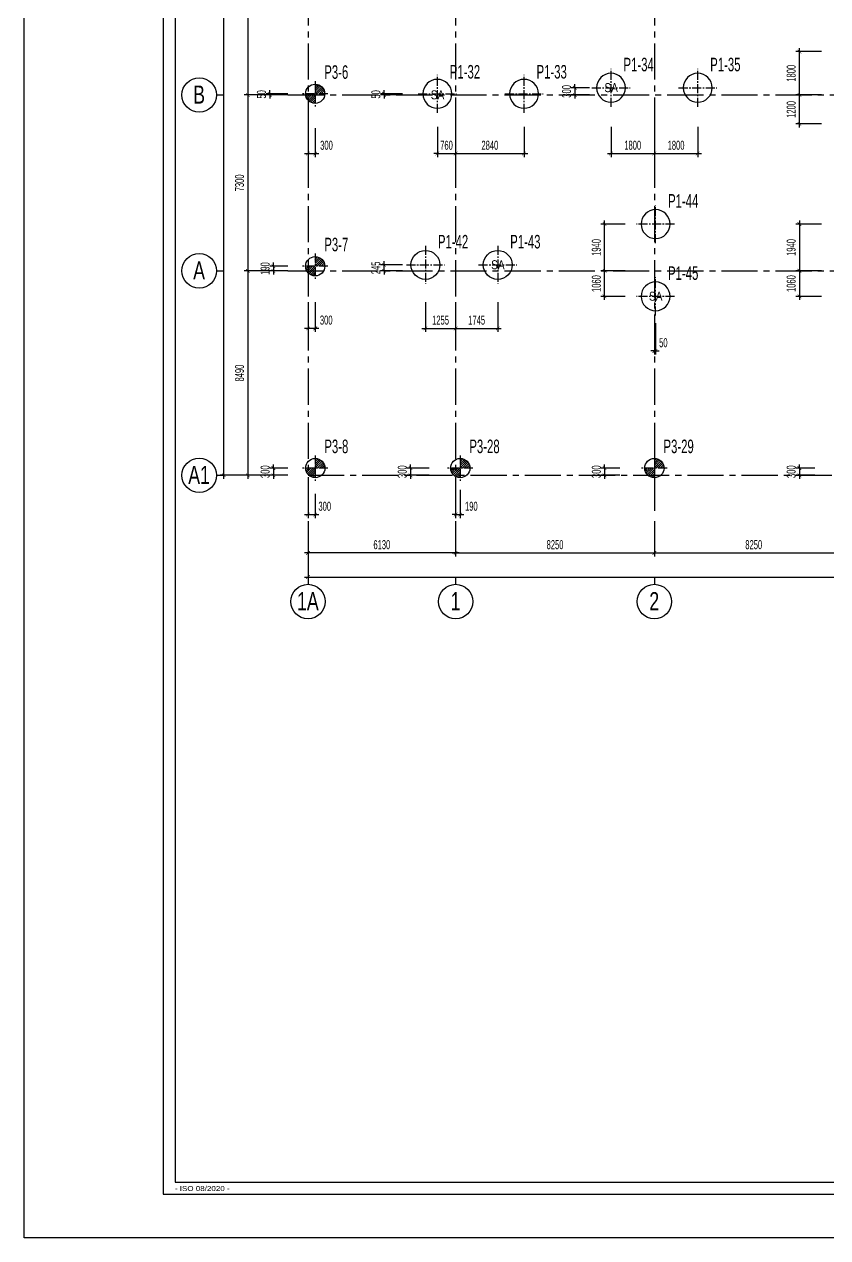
# Model space of a CAD drawing. Extents: x 1722770 to 1861370, y -244656 to -146763.
# Drawn here: x 1722770 to 1756127, y -244656 to -194277 of the extents above; entities that cross this region are included whole.
import ezdxf

# ---------------------------------------------------------------- set-up
doc = ezdxf.new("R2010")
doc.units = 0
doc.header["$LTSCALE"] = 1000
doc.header["$MEASUREMENT"] = 0
doc.header["$PDMODE"] = 3
doc.linetypes.add('CENTER2', pattern=[1.125, 0.75, -0.125, 0.125, -0.125])
doc.linetypes.add('HIDDEN', pattern=[0.375, 0.25, -0.125])
doc.layers.get('0').update_dxf_attribs({"linetype": 'CONTINUOUS'})
doc.layers.get('Defpoints').update_dxf_attribs({"linetype": 'CONTINUOUS'})
for name, color, linetype in [('CDC -TEXT KHUNG', 7, 'CONTINUOUS'), ('CDC-KHUNGTEN', 7, 'CONTINUOUS'), ('CDC.01.AXIS', 160, 'CENTER2'), ('CDC.02.DIM', 1, 'CONTINUOUS'), ('CDC.03.BORDER', 3, 'CONTINUOUS'), ('CDC.04.HIDDEN', 8, 'HIDDEN'), ('CDC.06.TEXT', 2, 'CONTINUOUS'), ('CDC.10.HATCH', 9, 'CONTINUOUS'), ('KCS_CHI', 1, 'CONTINUOUS')]:
    doc.layers.add(name, color=color, linetype=linetype)
doc.styles.add('ARIAL', font='arial.ttf', dxfattribs={"width": 0.6})
doc.styles.add('KT CDC', font='arial.ttf', dxfattribs={"width": 0.85, "height": 200})
doc.dimstyles.new('D150', dxfattribs={"dimscale": 150, "dimtxt": 2.5, "dimasz": 1, "dimexe": 1, "dimexo": 0, "dimgap": 1, "dimtad": 1, "dimdec": 0, "dimdsep": 46, "dimtxsty": 'ARIAL', "dimblk": 'ARCHTICK', "dimcen": 1, "dimdle": 1, "dimclrd": 1, "dimclre": 1, "dimclrt": 2, "dimadec": 0, "dimazin": 0, "dimtfac": 0.00072, "dimtdec": 0, "dimtix": 1, "dimtmove": 2, "dimatfit": 3, "dimldrblk": 'ARCHTICK', "dimfxl": 1, "dimtolj": 1, "dimlwd": -1, "dimlwe": -1, "dimarcsym": 0})

# ---------------------------------------------------------------- blocks, each defined once
blk = doc.blocks.new('_ARCHTICK')
at = {"color": 0, "linetype": 'ByBlock', "const_width": 0.15}
blk.add_lwpolyline([(-0.5, -0.5), (0.5, 0.5)], dxfattribs=at)
blk = doc.blocks.new('*D3')
at = {"layer": 'CDC.02.DIM', "color": 1, "transparency": 16777216}
for p, q in [((1740680, -214902), (1740680, -216376)), ((1748930, -214902), (1748930, -216376)), ((1740530, -216226), (1749080, -216226))]:
    blk.add_line(p, q, dxfattribs=at)
at = {"layer": 'Defpoints', "color": 0, "transparency": 16777216}
for p in [(1740680, -214902), (1748930, -214902), (1748930, -216226)]:
    blk.add_point(p, dxfattribs=at)
at = {"layer": 'CDC.02.DIM', "color": 1, "transparency": 16777216, "xscale": 150, "yscale": 150, "zscale": 150, "rotation": 180}
blk.add_blockref('_ARCHTICK', (1740680, -216226), dxfattribs=at)
at = {"layer": 'CDC.02.DIM', "color": 1, "transparency": 16777216, "xscale": 150, "yscale": 150, "zscale": 150}
blk.add_blockref('_ARCHTICK', (1748930, -216226), dxfattribs=at)
at = {"layer": 'CDC.02.DIM', "color": 2, "transparency": 16777216, "insert": (1744805, -215885), "char_height": 375, "attachment_point": 5, "style": 'ARIAL'}
blk.add_mtext('\\A1;8250', dxfattribs=at)
blk = doc.blocks.new('*D4')
at = {"layer": 'CDC.02.DIM', "color": 1, "transparency": 16777216}
for p, q in [((1748930, -214902), (1748930, -216376)), ((1757180, -214902), (1757180, -216376)), ((1748780, -216226), (1757330, -216226))]:
    blk.add_line(p, q, dxfattribs=at)
at = {"layer": 'Defpoints', "color": 0, "transparency": 16777216}
for p in [(1748930, -214902), (1757180, -214902), (1757180, -216226)]:
    blk.add_point(p, dxfattribs=at)
at = {"layer": 'CDC.02.DIM', "color": 1, "transparency": 16777216, "xscale": 150, "yscale": 150, "zscale": 150, "rotation": 180}
blk.add_blockref('_ARCHTICK', (1748930, -216226), dxfattribs=at)
at = {"layer": 'CDC.02.DIM', "color": 1, "transparency": 16777216, "xscale": 150, "yscale": 150, "zscale": 150}
blk.add_blockref('_ARCHTICK', (1757180, -216226), dxfattribs=at)
at = {"layer": 'CDC.02.DIM', "color": 2, "transparency": 16777216, "insert": (1753055, -215885), "char_height": 375, "attachment_point": 5, "style": 'ARIAL'}
blk.add_mtext('\\A1;8250', dxfattribs=at)
blk = doc.blocks.new('*D10')
at = {"layer": 'CDC.02.DIM', "color": 1, "transparency": 16777216}
for p, q in [((1733471, -189913), (1731900, -189913)), ((1732050, -189763), (1732050, -197363)), ((1733471, -197213), (1731900, -197213))]:
    blk.add_line(p, q, dxfattribs=at)
at = {"layer": 'Defpoints', "color": 0, "transparency": 16777216}
for p in [(1733471, -189913), (1732050, -197213), (1733471, -197213)]:
    blk.add_point(p, dxfattribs=at)
at = {"layer": 'CDC.02.DIM', "color": 1, "transparency": 16777216, "xscale": 150, "yscale": 150, "zscale": 150}
for p, rotation in [((1732050, -189913), 90), ((1732050, -197213), 270)]:
    blk.add_blockref('_ARCHTICK', p, dxfattribs=dict(at, rotation=rotation))
at = {"layer": 'CDC.02.DIM', "color": 2, "transparency": 16777216, "insert": (1731708, -193563), "char_height": 375, "attachment_point": 5, "rotation": 90, "style": 'ARIAL'}
blk.add_mtext('\\A1;7300', dxfattribs=at)
blk = doc.blocks.new('*D11')
at = {"layer": 'CDC.02.DIM', "color": 1, "transparency": 16777216}
for p, q in [((1733471, -197213), (1731900, -197213)), ((1732050, -197063), (1732050, -204663)), ((1733471, -204513), (1731900, -204513))]:
    blk.add_line(p, q, dxfattribs=at)
at = {"layer": 'Defpoints', "color": 0, "transparency": 16777216}
for p in [(1733471, -197213), (1732050, -204513), (1733471, -204513)]:
    blk.add_point(p, dxfattribs=at)
at = {"layer": 'CDC.02.DIM', "color": 1, "transparency": 16777216, "xscale": 150, "yscale": 150, "zscale": 150}
for p, rotation in [((1732050, -197213), 90), ((1732050, -204513), 270)]:
    blk.add_blockref('_ARCHTICK', p, dxfattribs=dict(at, rotation=rotation))
at = {"layer": 'CDC.02.DIM', "color": 2, "transparency": 16777216, "insert": (1731708, -200863), "char_height": 375, "attachment_point": 5, "rotation": 90, "style": 'ARIAL'}
blk.add_mtext('\\A1;7300', dxfattribs=at)
blk = doc.blocks.new('*D12')
at = {"layer": 'CDC.02.DIM', "color": 1, "transparency": 16777216}
for p, q in [((1731050, -213153), (1731050, -157563)), ((1733471, -157713), (1730900, -157713)), ((1733471, -213003), (1730900, -213003))]:
    blk.add_line(p, q, dxfattribs=at)
at = {"layer": 'Defpoints', "color": 0, "transparency": 16777216}
for p in [(1731050, -157713), (1733471, -157713), (1733471, -213003)]:
    blk.add_point(p, dxfattribs=at)
at = {"layer": 'CDC.02.DIM', "color": 1, "transparency": 16777216, "xscale": 150, "yscale": 150, "zscale": 150}
for p, rotation in [((1731050, -157713), 90), ((1731050, -213003), 270)]:
    blk.add_blockref('_ARCHTICK', p, dxfattribs=dict(at, rotation=rotation))
at = {"layer": 'CDC.02.DIM', "color": 2, "transparency": 16777216, "insert": (1730709, -185358), "char_height": 375, "attachment_point": 5, "rotation": 90, "style": 'ARIAL'}
blk.add_mtext('\\A1;55290', dxfattribs=at)
blk = doc.blocks.new('*D20')
at = {"layer": 'CDC.02.DIM', "color": 1, "transparency": 16777216}
for p, q in [((1734550, -214902), (1734550, -217376)), ((1838480, -214902), (1838480, -217376)), ((1734400, -217226), (1838630, -217226))]:
    blk.add_line(p, q, dxfattribs=at)
at = {"layer": 'Defpoints', "color": 0, "transparency": 16777216}
for p in [(1734550, -214902), (1838480, -214902), (1838480, -217226)]:
    blk.add_point(p, dxfattribs=at)
at = {"layer": 'CDC.02.DIM', "color": 1, "transparency": 16777216, "xscale": 150, "yscale": 150, "zscale": 150, "rotation": 180}
blk.add_blockref('_ARCHTICK', (1734550, -217226), dxfattribs=at)
at = {"layer": 'CDC.02.DIM', "color": 1, "transparency": 16777216, "xscale": 150, "yscale": 150, "zscale": 150}
blk.add_blockref('_ARCHTICK', (1838480, -217226), dxfattribs=at)
at = {"layer": 'CDC.02.DIM', "color": 2, "transparency": 16777216, "insert": (1786515, -216885), "char_height": 375, "attachment_point": 5, "style": 'ARIAL'}
blk.add_mtext('\\A1;103930', dxfattribs=at)
blk = doc.blocks.new('*D39')
at = {"layer": 'CDC.02.DIM', "color": 1, "transparency": 16777216}
for p, q in [((1734550, -214902), (1734550, -216376)), ((1740680, -214902), (1740680, -216376)), ((1740830, -216226), (1734400, -216226))]:
    blk.add_line(p, q, dxfattribs=at)
at = {"layer": 'Defpoints', "color": 0, "transparency": 16777216}
for p in [(1734550, -214902), (1740680, -214902), (1734550, -216226)]:
    blk.add_point(p, dxfattribs=at)
at = {"layer": 'CDC.02.DIM', "color": 1, "transparency": 16777216, "xscale": 150, "yscale": 150, "zscale": 150, "rotation": 180}
blk.add_blockref('_ARCHTICK', (1734550, -216226), dxfattribs=at)
at = {"layer": 'CDC.02.DIM', "color": 1, "transparency": 16777216, "xscale": 150, "yscale": 150, "zscale": 150}
blk.add_blockref('_ARCHTICK', (1740680, -216226), dxfattribs=at)
at = {"layer": 'CDC.02.DIM', "color": 2, "transparency": 16777216, "insert": (1737615, -215885), "char_height": 375, "attachment_point": 5, "style": 'ARIAL'}
blk.add_mtext('\\A1;6130', dxfattribs=at)
blk = doc.blocks.new('*D42')
at = {"layer": 'CDC.02.DIM', "color": 1, "transparency": 16777216}
for p, q in [((1733471, -204513), (1731900, -204513)), ((1732050, -204363), (1732050, -213153)), ((1733471, -213003), (1731900, -213003))]:
    blk.add_line(p, q, dxfattribs=at)
at = {"layer": 'Defpoints', "color": 0, "transparency": 16777216}
for p in [(1733471, -204513), (1732050, -213003), (1733471, -213003)]:
    blk.add_point(p, dxfattribs=at)
at = {"layer": 'CDC.02.DIM', "color": 1, "transparency": 16777216, "xscale": 150, "yscale": 150, "zscale": 150}
for p, rotation in [((1732050, -204513), 90), ((1732050, -213003), 270)]:
    blk.add_blockref('_ARCHTICK', p, dxfattribs=dict(at, rotation=rotation))
at = {"layer": 'CDC.02.DIM', "color": 2, "transparency": 16777216, "insert": (1731708, -208758), "char_height": 375, "attachment_point": 5, "rotation": 90, "style": 'ARIAL'}
blk.add_mtext('\\A1;8490', dxfattribs=at)
blk = doc.blocks.new('d800')
at = {"layer": 'CDC.10.HATCH'}
h = blk.add_hatch(dxfattribs=at)
h.set_pattern_fill('ANSI31', color=256, scale=500, style=0)
h.paths.add_polyline_path([(1776664, -80984), (1776664, -81384), (1777064, -81384, 0.414214)])
h.paths.add_polyline_path([(1776664, -81384), (1776264, -81384, 0.414214), (1776664, -81784)])
at = {"layer": 'CDC.01.AXIS', "ltscale": 0.5}
for p, q in [((1776664, -80856), (1776664, -81912)), ((1777192, -81384), (1776136, -81384))]:
    blk.add_line(p, q, dxfattribs=at)
at = {"layer": 'CDC.03.BORDER'}
blk.add_circle((1776664, -81384), 400, dxfattribs=at)
blk = doc.blocks.new('*D47')
at = {"layer": 'CDC.02.DIM', "color": 1, "transparency": 16777216}
for p, q in [((1734550, -213777), (1734550, -214782)), ((1734850, -213777), (1734850, -214782)), ((1734400, -214632), (1735000, -214632))]:
    blk.add_line(p, q, dxfattribs=at)
at = {"layer": 'Defpoints', "color": 0, "transparency": 16777216}
for p in [(1734550, -213777), (1734850, -213777), (1734850, -214632)]:
    blk.add_point(p, dxfattribs=at)
at = {"layer": 'CDC.02.DIM', "color": 1, "transparency": 16777216, "xscale": 150, "yscale": 150, "zscale": 150, "rotation": 180}
blk.add_blockref('_ARCHTICK', (1734550, -214632), dxfattribs=at)
at = {"layer": 'CDC.02.DIM', "color": 1, "transparency": 16777216, "xscale": 150, "yscale": 150, "zscale": 150}
blk.add_blockref('_ARCHTICK', (1734850, -214632), dxfattribs=at)
at = {"layer": 'CDC.02.DIM', "color": 2, "transparency": 16777216, "insert": (1735244, -214290), "char_height": 375, "attachment_point": 5, "style": 'ARIAL'}
blk.add_mtext('\\A1;300', dxfattribs=at)
blk = doc.blocks.new('*D48')
at = {"layer": 'CDC.02.DIM', "color": 1, "transparency": 16777216}
for p, q in [((1740680, -213611), (1740680, -214782)), ((1740870, -213611), (1740870, -214782)), ((1740680, -214632), (1740530, -214632)), ((1740680, -214632), (1740870, -214632)), ((1740870, -214632), (1741020, -214632))]:
    blk.add_line(p, q, dxfattribs=at)
at = {"layer": 'Defpoints', "color": 0, "transparency": 16777216}
for p in [(1740680, -213611), (1740870, -213611), (1740870, -214632)]:
    blk.add_point(p, dxfattribs=at)
at = {"layer": 'CDC.02.DIM', "color": 1, "transparency": 16777216, "xscale": 150, "yscale": 150, "zscale": 150}
blk.add_blockref('_ARCHTICK', (1740680, -214632), dxfattribs=at)
at = {"layer": 'CDC.02.DIM', "color": 1, "transparency": 16777216, "xscale": 150, "yscale": 150, "zscale": 150, "rotation": 180}
blk.add_blockref('_ARCHTICK', (1740870, -214632), dxfattribs=at)
at = {"layer": 'CDC.02.DIM', "color": 2, "transparency": 16777216, "insert": (1741330, -214290), "char_height": 375, "attachment_point": 5, "style": 'ARIAL'}
blk.add_mtext('\\A1;190', dxfattribs=at)
blk = doc.blocks.new('*D50')
at = {"layer": 'CDC.02.DIM', "color": 1, "transparency": 16777216}
for p, q in [((1734550, -205813), (1734550, -207053)), ((1734850, -205813), (1734850, -207053)), ((1735000, -206903), (1734400, -206903))]:
    blk.add_line(p, q, dxfattribs=at)
at = {"layer": 'Defpoints', "color": 0, "transparency": 16777216}
for p in [(1734550, -205813), (1734850, -205813), (1734550, -206903)]:
    blk.add_point(p, dxfattribs=at)
at = {"layer": 'CDC.02.DIM', "color": 1, "transparency": 16777216, "xscale": 150, "yscale": 150, "zscale": 150, "rotation": 180}
blk.add_blockref('_ARCHTICK', (1734550, -206903), dxfattribs=at)
at = {"layer": 'CDC.02.DIM', "color": 1, "transparency": 16777216, "xscale": 150, "yscale": 150, "zscale": 150}
blk.add_blockref('_ARCHTICK', (1734850, -206903), dxfattribs=at)
at = {"layer": 'CDC.02.DIM', "color": 2, "transparency": 16777216, "insert": (1735306, -206561), "char_height": 375, "attachment_point": 5, "style": 'ARIAL'}
blk.add_mtext('\\A1;300', dxfattribs=at)
blk = doc.blocks.new('*D67')
at = {"layer": 'CDC.02.DIM', "color": 1, "transparency": 16777216}
for p, q in [((1754953, -212703), (1754953, -212553)), ((1755585, -212703), (1754803, -212703)), ((1755585, -213003), (1754803, -213003)), ((1754953, -212703), (1754953, -213003)), ((1754953, -213003), (1754953, -213153))]:
    blk.add_line(p, q, dxfattribs=at)
at = {"layer": 'Defpoints', "color": 0, "transparency": 16777216}
for p in [(1754953, -213003), (1755585, -212703), (1755585, -213003)]:
    blk.add_point(p, dxfattribs=at)
at = {"layer": 'CDC.02.DIM', "color": 1, "transparency": 16777216, "xscale": 150, "yscale": 150, "zscale": 150}
for p, rotation in [((1754953, -212703), 270), ((1754953, -213003), 90)]:
    blk.add_blockref('_ARCHTICK', p, dxfattribs=dict(at, rotation=rotation))
at = {"layer": 'CDC.02.DIM', "color": 2, "transparency": 16777216, "insert": (1754611, -212853), "char_height": 375, "attachment_point": 5, "rotation": 90, "style": 'ARIAL'}
blk.add_mtext('\\A1;300', dxfattribs=at)
blk = doc.blocks.new('*D68')
at = {"layer": 'CDC.02.DIM', "color": 1, "transparency": 16777216}
for p, q in [((1755866, -197213), (1754803, -197213)), ((1754953, -198563), (1754953, -197063)), ((1755866, -198413), (1754803, -198413))]:
    blk.add_line(p, q, dxfattribs=at)
at = {"layer": 'Defpoints', "color": 0, "transparency": 16777216}
for p in [(1754953, -197213), (1755866, -197213), (1755866, -198413)]:
    blk.add_point(p, dxfattribs=at)
at = {"layer": 'CDC.02.DIM', "color": 1, "transparency": 16777216, "xscale": 150, "yscale": 150, "zscale": 150}
for p, rotation in [((1754953, -197213), 90), ((1754953, -198413), 270)]:
    blk.add_blockref('_ARCHTICK', p, dxfattribs=dict(at, rotation=rotation))
at = {"layer": 'CDC.02.DIM', "color": 2, "transparency": 16777216, "insert": (1754611, -197813), "char_height": 375, "attachment_point": 5, "rotation": 90, "style": 'ARIAL'}
blk.add_mtext('\\A1;1200', dxfattribs=at)
blk = doc.blocks.new('*D69')
at = {"layer": 'CDC.02.DIM', "color": 1, "transparency": 16777216}
for p, q in [((1755866, -195413), (1754803, -195413)), ((1754953, -197363), (1754953, -195263)), ((1755866, -197213), (1754803, -197213))]:
    blk.add_line(p, q, dxfattribs=at)
at = {"layer": 'Defpoints', "color": 0, "transparency": 16777216}
for p in [(1754953, -195413), (1755866, -195413), (1755866, -197213)]:
    blk.add_point(p, dxfattribs=at)
at = {"layer": 'CDC.02.DIM', "color": 1, "transparency": 16777216, "xscale": 150, "yscale": 150, "zscale": 150}
for p, rotation in [((1754953, -195413), 90), ((1754953, -197213), 270)]:
    blk.add_blockref('_ARCHTICK', p, dxfattribs=dict(at, rotation=rotation))
at = {"layer": 'CDC.02.DIM', "color": 2, "transparency": 16777216, "insert": (1754611, -196313), "char_height": 375, "attachment_point": 5, "rotation": 90, "style": 'ARIAL'}
blk.add_mtext('\\A1;1800', dxfattribs=at)
blk = doc.blocks.new('*D73')
at = {"layer": 'CDC.02.DIM', "color": 1, "transparency": 16777216}
for p, q in [((1746863, -212703), (1746863, -212553)), ((1747495, -212703), (1746713, -212703)), ((1747495, -213003), (1746713, -213003)), ((1746863, -212703), (1746863, -213003)), ((1746863, -213003), (1746863, -213153))]:
    blk.add_line(p, q, dxfattribs=at)
at = {"layer": 'Defpoints', "color": 0, "transparency": 16777216}
for p in [(1746863, -213003), (1747495, -212703), (1747495, -213003)]:
    blk.add_point(p, dxfattribs=at)
at = {"layer": 'CDC.02.DIM', "color": 1, "transparency": 16777216, "xscale": 150, "yscale": 150, "zscale": 150}
for p, rotation in [((1746863, -212703), 270), ((1746863, -213003), 90)]:
    blk.add_blockref('_ARCHTICK', p, dxfattribs=dict(at, rotation=rotation))
at = {"layer": 'CDC.02.DIM', "color": 2, "transparency": 16777216, "insert": (1746522, -212853), "char_height": 375, "attachment_point": 5, "rotation": 90, "style": 'ARIAL'}
blk.add_mtext('\\A1;300', dxfattribs=at)
blk = doc.blocks.new('*D75')
at = {"layer": 'CDC.02.DIM', "color": 1, "transparency": 16777216}
for p, q in [((1738806, -212703), (1738806, -212553)), ((1739585, -212703), (1738656, -212703)), ((1739585, -213003), (1738656, -213003)), ((1738806, -212703), (1738806, -213003)), ((1738806, -213003), (1738806, -213153))]:
    blk.add_line(p, q, dxfattribs=at)
at = {"layer": 'Defpoints', "color": 0, "transparency": 16777216}
for p in [(1738806, -213003), (1739585, -212703), (1739585, -213003)]:
    blk.add_point(p, dxfattribs=at)
at = {"layer": 'CDC.02.DIM', "color": 1, "transparency": 16777216, "xscale": 150, "yscale": 150, "zscale": 150}
for p, rotation in [((1738806, -212703), 270), ((1738806, -213003), 90)]:
    blk.add_blockref('_ARCHTICK', p, dxfattribs=dict(at, rotation=rotation))
at = {"layer": 'CDC.02.DIM', "color": 2, "transparency": 16777216, "insert": (1738465, -212853), "char_height": 375, "attachment_point": 5, "rotation": 90, "style": 'ARIAL'}
blk.add_mtext('\\A1;300', dxfattribs=at)
blk = doc.blocks.new('*D77')
at = {"layer": 'CDC.02.DIM', "color": 1, "transparency": 16777216}
for p, q in [((1733714, -204323), (1732963, -204323)), ((1733714, -204513), (1732963, -204513)), ((1733113, -204323), (1733113, -204173)), ((1733113, -204323), (1733113, -204513)), ((1733113, -204513), (1733113, -204663))]:
    blk.add_line(p, q, dxfattribs=at)
at = {"layer": 'Defpoints', "color": 0, "transparency": 16777216}
for p in [(1733113, -204513), (1733714, -204323), (1733714, -204513)]:
    blk.add_point(p, dxfattribs=at)
at = {"layer": 'CDC.02.DIM', "color": 1, "transparency": 16777216, "xscale": 150, "yscale": 150, "zscale": 150}
for p, rotation in [((1733113, -204323), 270), ((1733113, -204513), 90)]:
    blk.add_blockref('_ARCHTICK', p, dxfattribs=dict(at, rotation=rotation))
at = {"layer": 'CDC.02.DIM', "color": 2, "transparency": 16777216, "insert": (1732772, -204418), "char_height": 375, "attachment_point": 5, "rotation": 90, "style": 'ARIAL'}
blk.add_mtext('\\A1;190', dxfattribs=at)
blk = doc.blocks.new('*D78')
at = {"layer": 'CDC.02.DIM', "color": 1, "transparency": 16777216}
for p, q in [((1733714, -197163), (1732809, -197163)), ((1733714, -197213), (1732809, -197213)), ((1732959, -197163), (1732959, -197013)), ((1732959, -197213), (1732959, -197163)), ((1732959, -197213), (1732959, -197363))]:
    blk.add_line(p, q, dxfattribs=at)
at = {"layer": 'Defpoints', "color": 0, "transparency": 16777216}
for p in [(1732959, -197163), (1733714, -197163), (1733714, -197213)]:
    blk.add_point(p, dxfattribs=at)
at = {"layer": 'CDC.02.DIM', "color": 1, "transparency": 16777216, "xscale": 150, "yscale": 150, "zscale": 150}
for p, rotation in [((1732959, -197163), 270), ((1732959, -197213), 90)]:
    blk.add_blockref('_ARCHTICK', p, dxfattribs=dict(at, rotation=rotation))
at = {"layer": 'CDC.02.DIM', "color": 2, "transparency": 16777216, "insert": (1732618, -197188), "char_height": 375, "attachment_point": 5, "rotation": 90, "style": 'ARIAL'}
blk.add_mtext('\\A1;50', dxfattribs=at)
blk = doc.blocks.new('*D135')
at = {"layer": 'CDC.02.DIM', "color": 1, "transparency": 16777216}
for p, q in [((1733113, -212703), (1733113, -212553)), ((1733714, -212703), (1732963, -212703)), ((1733714, -213003), (1732963, -213003)), ((1733113, -212703), (1733113, -213003)), ((1733113, -213003), (1733113, -213153))]:
    blk.add_line(p, q, dxfattribs=at)
at = {"layer": 'Defpoints', "color": 0, "transparency": 16777216}
for p in [(1733113, -213003), (1733714, -212703), (1733714, -213003)]:
    blk.add_point(p, dxfattribs=at)
at = {"layer": 'CDC.02.DIM', "color": 1, "transparency": 16777216, "xscale": 150, "yscale": 150, "zscale": 150}
for p, rotation in [((1733113, -212703), 270), ((1733113, -213003), 90)]:
    blk.add_blockref('_ARCHTICK', p, dxfattribs=dict(at, rotation=rotation))
at = {"layer": 'CDC.02.DIM', "color": 2, "transparency": 16777216, "insert": (1732772, -212853), "char_height": 375, "attachment_point": 5, "rotation": 90, "style": 'ARIAL'}
blk.add_mtext('\\A1;300', dxfattribs=at)
blk = doc.blocks.new('B1200')
at = {"layer": 'CDC.01.AXIS', "ltscale": 0.5}
for p, q in [((1944564, 246097), (1944564, 244513)), ((1943772, 245305), (1945356, 245305))]:
    blk.add_line(p, q, dxfattribs=at)
at = {"layer": 'CDC.03.BORDER'}
blk.add_circle((1944564, 245305), 600, dxfattribs=at)
blk = doc.blocks.new('*D158')
at = {"layer": 'CDC.02.DIM', "color": 1, "transparency": 16777216}
for p, q in [((1739920, -198531), (1739920, -199794)), ((1740680, -198531), (1740680, -199794)), ((1739920, -199644), (1739770, -199644)), ((1739920, -199644), (1740680, -199644)), ((1740680, -199644), (1740830, -199644))]:
    blk.add_line(p, q, dxfattribs=at)
at = {"layer": 'Defpoints', "color": 0, "transparency": 16777216}
for p in [(1739920, -198531), (1740680, -198531), (1740680, -199644)]:
    blk.add_point(p, dxfattribs=at)
at = {"layer": 'CDC.02.DIM', "color": 1, "transparency": 16777216, "xscale": 150, "yscale": 150, "zscale": 150}
blk.add_blockref('_ARCHTICK', (1739920, -199644), dxfattribs=at)
at = {"layer": 'CDC.02.DIM', "color": 1, "transparency": 16777216, "xscale": 150, "yscale": 150, "zscale": 150, "rotation": 180}
blk.add_blockref('_ARCHTICK', (1740680, -199644), dxfattribs=at)
at = {"layer": 'CDC.02.DIM', "color": 2, "transparency": 16777216, "insert": (1740300, -199302), "char_height": 375, "attachment_point": 5, "style": 'ARIAL'}
blk.add_mtext('\\A1;760', dxfattribs=at)
blk = doc.blocks.new('*D159')
at = {"layer": 'CDC.02.DIM', "color": 1, "transparency": 16777216}
for p, q in [((1740680, -198531), (1740680, -199794)), ((1743520, -198531), (1743520, -199794)), ((1740530, -199644), (1743670, -199644))]:
    blk.add_line(p, q, dxfattribs=at)
at = {"layer": 'Defpoints', "color": 0, "transparency": 16777216}
for p in [(1740680, -198531), (1743520, -198531), (1743520, -199644)]:
    blk.add_point(p, dxfattribs=at)
at = {"layer": 'CDC.02.DIM', "color": 1, "transparency": 16777216, "xscale": 150, "yscale": 150, "zscale": 150, "rotation": 180}
blk.add_blockref('_ARCHTICK', (1740680, -199644), dxfattribs=at)
at = {"layer": 'CDC.02.DIM', "color": 1, "transparency": 16777216, "xscale": 150, "yscale": 150, "zscale": 150}
blk.add_blockref('_ARCHTICK', (1743520, -199644), dxfattribs=at)
at = {"layer": 'CDC.02.DIM', "color": 2, "transparency": 16777216, "insert": (1742100, -199302), "char_height": 375, "attachment_point": 5, "style": 'ARIAL'}
blk.add_mtext('\\A1;2840', dxfattribs=at)
blk = doc.blocks.new('*D160')
at = {"layer": 'CDC.02.DIM', "color": 1, "transparency": 16777216}
for p, q in [((1747130, -198531), (1747130, -199794)), ((1748930, -198531), (1748930, -199794)), ((1746980, -199644), (1749080, -199644))]:
    blk.add_line(p, q, dxfattribs=at)
at = {"layer": 'Defpoints', "color": 0, "transparency": 16777216}
for p in [(1747130, -198531), (1748930, -198531), (1748930, -199644)]:
    blk.add_point(p, dxfattribs=at)
at = {"layer": 'CDC.02.DIM', "color": 1, "transparency": 16777216, "xscale": 150, "yscale": 150, "zscale": 150, "rotation": 180}
blk.add_blockref('_ARCHTICK', (1747130, -199644), dxfattribs=at)
at = {"layer": 'CDC.02.DIM', "color": 1, "transparency": 16777216, "xscale": 150, "yscale": 150, "zscale": 150}
blk.add_blockref('_ARCHTICK', (1748930, -199644), dxfattribs=at)
at = {"layer": 'CDC.02.DIM', "color": 2, "transparency": 16777216, "insert": (1748030, -199302), "char_height": 375, "attachment_point": 5, "style": 'ARIAL'}
blk.add_mtext('\\A1;1800', dxfattribs=at)
blk = doc.blocks.new('*D161')
at = {"layer": 'CDC.02.DIM', "color": 1, "transparency": 16777216}
for p, q in [((1748930, -198531), (1748930, -199794)), ((1750730, -198531), (1750730, -199794)), ((1748780, -199644), (1750880, -199644))]:
    blk.add_line(p, q, dxfattribs=at)
at = {"layer": 'Defpoints', "color": 0, "transparency": 16777216}
for p in [(1748930, -198531), (1750730, -198531), (1750730, -199644)]:
    blk.add_point(p, dxfattribs=at)
at = {"layer": 'CDC.02.DIM', "color": 1, "transparency": 16777216, "xscale": 150, "yscale": 150, "zscale": 150, "rotation": 180}
blk.add_blockref('_ARCHTICK', (1748930, -199644), dxfattribs=at)
at = {"layer": 'CDC.02.DIM', "color": 1, "transparency": 16777216, "xscale": 150, "yscale": 150, "zscale": 150}
blk.add_blockref('_ARCHTICK', (1750730, -199644), dxfattribs=at)
at = {"layer": 'CDC.02.DIM', "color": 2, "transparency": 16777216, "insert": (1749830, -199302), "char_height": 375, "attachment_point": 5, "style": 'ARIAL'}
blk.add_mtext('\\A1;1800', dxfattribs=at)
blk = doc.blocks.new('*D162')
at = {"layer": 'CDC.02.DIM', "color": 1, "transparency": 16777216}
for p, q in [((1734550, -198593), (1734550, -199794)), ((1734850, -198593), (1734850, -199794)), ((1734400, -199644), (1735000, -199644))]:
    blk.add_line(p, q, dxfattribs=at)
at = {"layer": 'Defpoints', "color": 0, "transparency": 16777216}
for p in [(1734550, -198593), (1734850, -198593), (1734850, -199644)]:
    blk.add_point(p, dxfattribs=at)
at = {"layer": 'CDC.02.DIM', "color": 1, "transparency": 16777216, "xscale": 150, "yscale": 150, "zscale": 150, "rotation": 180}
blk.add_blockref('_ARCHTICK', (1734550, -199644), dxfattribs=at)
at = {"layer": 'CDC.02.DIM', "color": 1, "transparency": 16777216, "xscale": 150, "yscale": 150, "zscale": 150}
blk.add_blockref('_ARCHTICK', (1734850, -199644), dxfattribs=at)
at = {"layer": 'CDC.02.DIM', "color": 2, "transparency": 16777216, "insert": (1735318, -199302), "char_height": 375, "attachment_point": 5, "style": 'ARIAL'}
blk.add_mtext('\\A1;300', dxfattribs=at)
blk = doc.blocks.new('*D167')
at = {"layer": 'CDC.02.DIM', "color": 1, "transparency": 16777216}
for p, q in [((1739425, -205813), (1739425, -207053)), ((1740680, -205813), (1740680, -207053)), ((1739275, -206903), (1740830, -206903))]:
    blk.add_line(p, q, dxfattribs=at)
at = {"layer": 'Defpoints', "color": 0, "transparency": 16777216}
for p in [(1739425, -205813), (1740680, -205813), (1740680, -206903)]:
    blk.add_point(p, dxfattribs=at)
at = {"layer": 'CDC.02.DIM', "color": 1, "transparency": 16777216, "xscale": 150, "yscale": 150, "zscale": 150, "rotation": 180}
blk.add_blockref('_ARCHTICK', (1739425, -206903), dxfattribs=at)
at = {"layer": 'CDC.02.DIM', "color": 1, "transparency": 16777216, "xscale": 150, "yscale": 150, "zscale": 150}
blk.add_blockref('_ARCHTICK', (1740680, -206903), dxfattribs=at)
at = {"layer": 'CDC.02.DIM', "color": 2, "transparency": 16777216, "insert": (1740052, -206561), "char_height": 375, "attachment_point": 5, "style": 'ARIAL'}
blk.add_mtext('\\A1;1255', dxfattribs=at)
blk = doc.blocks.new('*D168')
at = {"layer": 'CDC.02.DIM', "color": 1, "transparency": 16777216}
for p, q in [((1748930, -206688), (1748930, -207991)), ((1748980, -206688), (1748980, -207991)), ((1748930, -207841), (1748780, -207841)), ((1748980, -207841), (1748930, -207841)), ((1748980, -207841), (1749130, -207841))]:
    blk.add_line(p, q, dxfattribs=at)
at = {"layer": 'Defpoints', "color": 0, "transparency": 16777216}
for p in [(1748930, -206688), (1748980, -206688), (1748930, -207841)]:
    blk.add_point(p, dxfattribs=at)
at = {"layer": 'CDC.02.DIM', "color": 1, "transparency": 16777216, "xscale": 150, "yscale": 150, "zscale": 150}
blk.add_blockref('_ARCHTICK', (1748930, -207841), dxfattribs=at)
at = {"layer": 'CDC.02.DIM', "color": 1, "transparency": 16777216, "xscale": 150, "yscale": 150, "zscale": 150, "rotation": 180}
blk.add_blockref('_ARCHTICK', (1748980, -207841), dxfattribs=at)
at = {"layer": 'CDC.02.DIM', "color": 2, "transparency": 16777216, "insert": (1749302, -207500), "char_height": 375, "attachment_point": 5, "style": 'ARIAL'}
blk.add_mtext('\\A1;50', dxfattribs=at)
blk = doc.blocks.new('*D172')
at = {"layer": 'CDC.02.DIM', "color": 1, "transparency": 16777216}
for p, q in [((1740680, -205813), (1740680, -207053)), ((1742425, -205813), (1742425, -207053)), ((1740530, -206903), (1742575, -206903))]:
    blk.add_line(p, q, dxfattribs=at)
at = {"layer": 'Defpoints', "color": 0, "transparency": 16777216}
for p in [(1740680, -205813), (1742425, -205813), (1742425, -206903)]:
    blk.add_point(p, dxfattribs=at)
at = {"layer": 'CDC.02.DIM', "color": 1, "transparency": 16777216, "xscale": 150, "yscale": 150, "zscale": 150, "rotation": 180}
blk.add_blockref('_ARCHTICK', (1740680, -206903), dxfattribs=at)
at = {"layer": 'CDC.02.DIM', "color": 1, "transparency": 16777216, "xscale": 150, "yscale": 150, "zscale": 150}
blk.add_blockref('_ARCHTICK', (1742425, -206903), dxfattribs=at)
at = {"layer": 'CDC.02.DIM', "color": 2, "transparency": 16777216, "insert": (1741552, -206561), "char_height": 375, "attachment_point": 5, "style": 'ARIAL'}
blk.add_mtext('\\A1;1745', dxfattribs=at)
blk = doc.blocks.new('*D237')
at = {"layer": 'CDC.02.DIM', "color": 1, "transparency": 16777216}
for p, q in [((1738471, -204268), (1737559, -204268)), ((1738471, -204513), (1737559, -204513)), ((1737709, -204268), (1737709, -204118)), ((1737709, -204513), (1737709, -204268)), ((1737709, -204513), (1737709, -204663))]:
    blk.add_line(p, q, dxfattribs=at)
at = {"layer": 'Defpoints', "color": 0, "transparency": 16777216}
for p in [(1737709, -204268), (1738471, -204268), (1738471, -204513)]:
    blk.add_point(p, dxfattribs=at)
at = {"layer": 'CDC.02.DIM', "color": 1, "transparency": 16777216, "xscale": 150, "yscale": 150, "zscale": 150}
for p, rotation in [((1737709, -204268), 270), ((1737709, -204513), 90)]:
    blk.add_blockref('_ARCHTICK', p, dxfattribs=dict(at, rotation=rotation))
at = {"layer": 'CDC.02.DIM', "color": 2, "transparency": 16777216, "insert": (1737367, -204391), "char_height": 375, "attachment_point": 5, "rotation": 90, "style": 'ARIAL'}
blk.add_mtext('\\A1;245', dxfattribs=at)
blk = doc.blocks.new('*D238')
at = {"layer": 'CDC.02.DIM', "color": 1, "transparency": 16777216}
for p, q in [((1738471, -197163), (1737559, -197163)), ((1738471, -197213), (1737559, -197213)), ((1737709, -197163), (1737709, -197013)), ((1737709, -197163), (1737709, -197213)), ((1737709, -197213), (1737709, -197363))]:
    blk.add_line(p, q, dxfattribs=at)
at = {"layer": 'Defpoints', "color": 0, "transparency": 16777216}
for p in [(1737709, -197213), (1738471, -197163), (1738471, -197213)]:
    blk.add_point(p, dxfattribs=at)
at = {"layer": 'CDC.02.DIM', "color": 1, "transparency": 16777216, "xscale": 150, "yscale": 150, "zscale": 150}
for p, rotation in [((1737709, -197163), 270), ((1737709, -197213), 90)]:
    blk.add_blockref('_ARCHTICK', p, dxfattribs=dict(at, rotation=rotation))
at = {"layer": 'CDC.02.DIM', "color": 2, "transparency": 16777216, "insert": (1737367, -197188), "char_height": 375, "attachment_point": 5, "rotation": 90, "style": 'ARIAL'}
blk.add_mtext('\\A1;50', dxfattribs=at)
blk = doc.blocks.new('*D243')
at = {"layer": 'CDC.02.DIM', "color": 1, "transparency": 16777216}
for p, q in [((1747721, -204513), (1746713, -204513)), ((1746863, -205723), (1746863, -204363)), ((1747721, -205573), (1746713, -205573))]:
    blk.add_line(p, q, dxfattribs=at)
at = {"layer": 'Defpoints', "color": 0, "transparency": 16777216}
for p in [(1746863, -204513), (1747721, -204513), (1747721, -205573)]:
    blk.add_point(p, dxfattribs=at)
at = {"layer": 'CDC.02.DIM', "color": 1, "transparency": 16777216, "xscale": 150, "yscale": 150, "zscale": 150}
for p, rotation in [((1746863, -204513), 90), ((1746863, -205573), 270)]:
    blk.add_blockref('_ARCHTICK', p, dxfattribs=dict(at, rotation=rotation))
at = {"layer": 'CDC.02.DIM', "color": 2, "transparency": 16777216, "insert": (1746522, -205043), "char_height": 375, "attachment_point": 5, "rotation": 90, "style": 'ARIAL'}
blk.add_mtext('\\A1;1060', dxfattribs=at)
blk = doc.blocks.new('*D244')
at = {"layer": 'CDC.02.DIM', "color": 1, "transparency": 16777216}
for p, q in [((1746863, -204663), (1746863, -202423)), ((1747721, -202573), (1746713, -202573)), ((1747721, -204513), (1746713, -204513))]:
    blk.add_line(p, q, dxfattribs=at)
at = {"layer": 'Defpoints', "color": 0, "transparency": 16777216}
for p in [(1746863, -202573), (1747721, -202573), (1747721, -204513)]:
    blk.add_point(p, dxfattribs=at)
at = {"layer": 'CDC.02.DIM', "color": 1, "transparency": 16777216, "xscale": 150, "yscale": 150, "zscale": 150}
for p, rotation in [((1746863, -202573), 90), ((1746863, -204513), 270)]:
    blk.add_blockref('_ARCHTICK', p, dxfattribs=dict(at, rotation=rotation))
at = {"layer": 'CDC.02.DIM', "color": 2, "transparency": 16777216, "insert": (1746522, -203543), "char_height": 375, "attachment_point": 5, "rotation": 90, "style": 'ARIAL'}
blk.add_mtext('\\A1;1940', dxfattribs=at)
blk = doc.blocks.new('*D245')
at = {"layer": 'CDC.02.DIM', "color": 1, "transparency": 16777216}
for p, q in [((1746240, -196913), (1745475, -196913)), ((1745625, -196913), (1745625, -196763)), ((1745625, -196913), (1745625, -197213)), ((1746240, -197213), (1745475, -197213)), ((1745625, -197213), (1745625, -197363))]:
    blk.add_line(p, q, dxfattribs=at)
at = {"layer": 'Defpoints', "color": 0, "transparency": 16777216}
for p in [(1746240, -196913), (1745625, -197213), (1746240, -197213)]:
    blk.add_point(p, dxfattribs=at)
at = {"layer": 'CDC.02.DIM', "color": 1, "transparency": 16777216, "xscale": 150, "yscale": 150, "zscale": 150}
for p, rotation in [((1745625, -196913), 270), ((1745625, -197213), 90)]:
    blk.add_blockref('_ARCHTICK', p, dxfattribs=dict(at, rotation=rotation))
at = {"layer": 'CDC.02.DIM', "color": 2, "transparency": 16777216, "insert": (1745284, -197063), "char_height": 375, "attachment_point": 5, "rotation": 90, "style": 'ARIAL'}
blk.add_mtext('\\A1;300', dxfattribs=at)
blk = doc.blocks.new('*D249')
at = {"layer": 'CDC.02.DIM', "color": 1, "transparency": 16777216}
for p, q in [((1754953, -202423), (1754953, -204663)), ((1755866, -202573), (1754803, -202573)), ((1755866, -204513), (1754803, -204513))]:
    blk.add_line(p, q, dxfattribs=at)
at = {"layer": 'Defpoints', "color": 0, "transparency": 16777216}
for p in [(1755866, -202573), (1754953, -204513), (1755866, -204513)]:
    blk.add_point(p, dxfattribs=at)
at = {"layer": 'CDC.02.DIM', "color": 1, "transparency": 16777216, "xscale": 150, "yscale": 150, "zscale": 150}
for p, rotation in [((1754953, -202573), 90), ((1754953, -204513), 270)]:
    blk.add_blockref('_ARCHTICK', p, dxfattribs=dict(at, rotation=rotation))
at = {"layer": 'CDC.02.DIM', "color": 2, "transparency": 16777216, "insert": (1754611, -203543), "char_height": 375, "attachment_point": 5, "rotation": 90, "style": 'ARIAL'}
blk.add_mtext('\\A1;1940', dxfattribs=at)
blk = doc.blocks.new('*D250')
at = {"layer": 'CDC.02.DIM', "color": 1, "transparency": 16777216}
for p, q in [((1755866, -204513), (1754803, -204513)), ((1754953, -204363), (1754953, -205723)), ((1755866, -205573), (1754803, -205573))]:
    blk.add_line(p, q, dxfattribs=at)
at = {"layer": 'Defpoints', "color": 0, "transparency": 16777216}
for p in [(1755866, -204513), (1754953, -205573), (1755866, -205573)]:
    blk.add_point(p, dxfattribs=at)
at = {"layer": 'CDC.02.DIM', "color": 1, "transparency": 16777216, "xscale": 150, "yscale": 150, "zscale": 150}
for p, rotation in [((1754953, -204513), 90), ((1754953, -205573), 270)]:
    blk.add_blockref('_ARCHTICK', p, dxfattribs=dict(at, rotation=rotation))
at = {"layer": 'CDC.02.DIM', "color": 2, "transparency": 16777216, "insert": (1754611, -205043), "char_height": 375, "attachment_point": 5, "rotation": 90, "style": 'ARIAL'}
blk.add_mtext('\\A1;1060', dxfattribs=at)
blk = doc.blocks.new('KHUNG A1')
at = {"layer": 'CDC-KHUNGTEN'}
blk.add_lwpolyline([(10366.22, 712.17), (10366.22, 1278.17), (9655.22, 1278.17), (9655.22, 712.17)], close=True, dxfattribs=at)
at = {"layer": 'CDC.10.HATCH', "color": 8}
blk.add_lwpolyline([(9652.22, 709.17), (10447.22, 709.17), (10447.22, 1281.17), (9652.22, 1281.17)], close=True, dxfattribs=at)
at = {"layer": 'Defpoints', "color": 1}
blk.add_lwpolyline([(9617.22, 698.17), (9617.22, 1292.17), (10458.22, 1292.17), (10458.22, 698.17), (9617.22, 698.17)], close=True, dxfattribs=at)
at = {"layer": 'CDC -TEXT KHUNG', "color": 6, "style": 'KT CDC', "width": 1.15}
blk.add_text('- ISO 08/2020 -', height=1.2569, dxfattribs=at).set_placement((9655.16, 709.94))

msp = doc.modelspace()

# ---------------------------------------------------------------- linework, layer by layer
at = {"layer": 'CDC.01.AXIS', "ltscale": 2}
for p, q in [((1734549.7, -156823.2), (1734549.7, -214474)), ((1740679.7, -156823.2), (1740679.7, -214474)), ((1748929.7, -156823.2), (1748929.7, -214474)), ((1733714.3, -197213), (1838479.7, -197213)), ((1733714.3, -204513), (1838479.7, -204513)), ((1734549.7, -213003), (1838479.7, -213003))]:
    msp.add_line(p, q, dxfattribs=at)
at = {"layer": 'KCS_CHI'}
for p, q in [((1730748.2, -197213), (1731050.1, -197213)), ((1730748.2, -204513), (1731050.1, -204513)), ((1730748.2, -213003), (1731050.1, -213003)), ((1734549.7, -217226.5), (1734549.7, -217528.4)), ((1740679.7, -217226.5), (1740679.7, -217528.4)), ((1748929.7, -217226.5), (1748929.7, -217528.4))]:
    msp.add_line(p, q, dxfattribs=at)
for centre in [(1730032.3, -197213), (1730032.3, -204513), (1730032.3, -213003), (1734549.7, -218244.3), (1740679.7, -218244.3), (1748929.7, -218244.3)]:
    msp.add_circle(centre, 715.9, dxfattribs=at)

# ---------------------------------------------------------------- block references
at = {"xscale": 164.8038049160174, "yscale": 164.8038049160174, "zscale": 164.8038049160174}
msp.add_blockref('KHUNG A1', (137815, -359717.7), dxfattribs=at)
at = {"layer": 'CDC.04.HIDDEN', "extrusion": (0, 0, -1)}
for p, zscale, rotation in [((204644.3, 48141.6), -1, 180), ((201044.3, 48141.6), -1, 180), ((197434.4, 48391.6), -1, 180), ((193834.4, 48391.6), -1, 180), ((-1503675.1, -2147136.8), -0.9999999999999999, 90), ((-1503675.1, -2150136.8), -0.9999999999999999, 90)]:
    msp.add_blockref('B1200', p, dxfattribs=dict(at, zscale=zscale, rotation=rotation))
at = {"layer": 'CDC.04.HIDDEN'}
for p in [(-41816.5, -115778.7), (-41815.5, -122938.7), (-41813.9, -131318), (-35793.9, -131318.5), (-27733.9, -131318.5)]:
    msp.add_blockref('d800', p, dxfattribs=at)
at = {"layer": 'CDC.04.HIDDEN', "extrusion": (0, 0, -1), "xscale": -1, "zscale": -1}
for p in [(205138.5, -449571.8), (202138.5, -449571.8)]:
    msp.add_blockref('B1200', p, dxfattribs=at)

# ---------------------------------------------------------------- texts
at = {"layer": 'CDC.06.TEXT', "style": 'ARIAL', "width": 0.6}
for s, p in [('P3-6', (1735225.2, -196542.8, 0)), ('P1-32', (1740437.6, -196530.6, 0)), ('P1-33', (1744037.6, -196530.6, 0)), ('P1-34', (1747647.5, -196230.6, 0)), ('P1-35', (1751247.5, -196230.6, 0)), ('P1-44', (1749497.6, -201890.3, 0)), ('P1-42', (1739943.4, -203584.8, 0)), ('P1-43', (1742943.4, -203584.8, 0)), ('P3-7', (1735226.3, -203702.7, 0)), ('P1-45', (1749497.6, -204890.3, 0)), ('P3-8', (1735227.9, -212082, 0)), ('P3-28', (1741247.9, -212082.5, 0)), ('P3-29', (1749307.8, -212082.5, 0))]:
    msp.add_text(s, height=562.5, dxfattribs=at).set_placement(p)
at = {"layer": 'CDC.06.TEXT', "char_height": 750, "width": 696.96, "attachment_point": 2, "line_spacing_factor": 0.938532}
for s, insert in [('{\\fArial|b0|i0|c0|p34;\\W0.7;B}', (1730027.7, -196820.4)), ('{\\fArial|b0|i0|c0|p34;\\W0.7;A}', (1730027.7, -204120.4)), ('{\\fArial|b0|i0|c0|p34;\\W0.7;A1}', (1730027.7, -212610.4)), ('{\\fArial|b0|i0|c0|p34;\\W0.7;1A}', (1734545.1, -217851.7)), ('{\\fArial|b0|i0|c0|p34;\\W0.7;1}', (1740675.1, -217851.7)), ('{\\fArial|b0|i0|c0|p34;\\W0.7;2}', (1748925.1, -217851.7))]:
    msp.add_mtext(s, dxfattribs=dict(at, insert=insert))
at = {"layer": 'Defpoints', "color": 2, "style": 'ARIAL', "width": 0.8}
for p in [(1746857.2, -197094.7), (1739647.3, -197394.7), (1742153.1, -204448.9), (1748707.2, -205754.4)]:
    msp.add_text('SA', height=375, dxfattribs=at).set_placement(p)

# ---------------------------------------------------------------- dimensions: what is measured, and where the dimension line sits
at = {"layer": 'CDC.02.DIM'}
for base, p1, p2, angle, picture, middle in [((1731050.1, -157712.6), (1733470.6, -213003), (1733470.6, -157712.6), 90, '*D12', (1730708.6, -185357.8)), ((1732049.9, -197213), (1733470.6, -189913), (1733470.6, -197213), 90, '*D10', (1731708.3, -193563)), ((1754952.9, -195413), (1755865.9, -197213), (1755865.9, -195413), 90, '*D69', (1754611.4, -196313)), ((1732959.4, -197163.1), (1733714.4, -197213), (1733714.4, -197163.1), 90, '*D78', (1732618, -197188)), ((1737708.9, -197213), (1738471.2, -197163), (1738471.2, -197213), 270, '*D238', (1737367.4, -197188)), ((1745625.1, -197213), (1746239.8, -196913), (1746239.8, -197213), 270, '*D245', (1745283.6, -197063)), ((1732049.9, -204513), (1733470.6, -197213), (1733470.6, -204513), 90, '*D11', (1731708.3, -200863)), ((1754952.9, -197213), (1755865.9, -198413), (1755865.9, -197213), 90, '*D68', (1754611.4, -197813)), ((1746863.5, -202572.7), (1747720.9, -204513), (1747720.9, -202572.7), 270, '*D244', (1746522, -203542.8)), ((1754952.9, -204513), (1755865.9, -202572.7), (1755865.9, -204513), 90, '*D249', (1754611.4, -203542.8)), ((1733113.1, -204513), (1733714.4, -204323), (1733714.4, -204513), 90, '*D77', (1732771.7, -204418)), ((1737708.9, -204268.1), (1738471.2, -204513), (1738471.2, -204268.1), 270, '*D237', (1737367.4, -204390.6)), ((1732049.9, -213003), (1733470.6, -204513), (1733470.6, -213003), 90, '*D42', (1731708.4, -208758)), ((1746863.5, -204513), (1747720.9, -205572.7), (1747720.9, -204513), 270, '*D243', (1746522, -205042.8)), ((1754952.9, -205572.7), (1755865.9, -204513), (1755865.9, -205572.7), 90, '*D250', (1754611.4, -205042.8)), ((1733113.1, -213003), (1733714.4, -212703.4), (1733714.4, -213003), 90, '*D135', (1732771.5, -212853.2)), ((1738806.3, -213003), (1739585.1, -212702.9), (1739585.1, -213003), 90, '*D75', (1738464.7, -212852.9)), ((1746863.5, -213003.3), (1747495.5, -212702.9), (1747495.5, -213003.3), 90, '*D73', (1746521.9, -212853.1)), ((1754952.9, -213003.3), (1755584.9, -212702.9), (1755584.9, -213003.3), 90, '*D67', (1754611.3, -212853.1))]:
    dim = msp.add_linear_dim(base=base, p1=p1, p2=p2, angle=angle, dimstyle='D150', dxfattribs=at)
    dim.commit()
    dim.dimension.update_dxf_attribs({"geometry": picture, "text_midpoint": middle})
for base, p1, p2, picture, middle in [((1734850.1, -199643.6), (1734549.7, -198593), (1734850.1, -198593), '*D162', (1735318.5, -199302.2)), ((1734549.7465, -206902.8215), (1734850.1861, -205812.7758), (1734549.7465, -205812.7758), '*D50', (1735306.2698, -206561.2287)), ((1748929.7, -207841.4), (1748979.8, -206688.5), (1748929.7, -206688.5), '*D168', (1749302.2, -207499.9)), ((1734849.8, -214631.6), (1734549.7, -213777.3), (1734849.8, -213777.3), '*D47', (1735243.9, -214290)), ((1740869.8, -214631.6), (1740679.7, -213611.3), (1740869.8, -213611.3), '*D48', (1741330.4, -214290.2))]:
    dim = msp.add_linear_dim(base=base, p1=p1, p2=p2, dimstyle='D150', dxfattribs=at)
    dim.commit()
    dim.dimension.update_dxf_attribs({"geometry": picture, "text_midpoint": middle, "dimtype": 160})
for base, p1, p2, picture, middle in [((1740679.7, -199643.6), (1739919.8, -198531.4), (1740679.7, -198531.4), '*D158', (1740299.8, -199302.2)), ((1743519.8, -199643.6), (1740679.7, -198531.4), (1743519.8, -198531.4), '*D159', (1742099.8, -199302.2)), ((1748929.7, -199643.6), (1747129.7, -198531.4), (1748929.7, -198531.4), '*D160', (1748029.7, -199302.2)), ((1750729.7, -199643.6), (1748929.7, -198531.4), (1750729.7, -198531.4), '*D161', (1749829.7, -199302.2)), ((1740679.7, -206902.8), (1739424.7, -205812.8), (1740679.7, -205812.8), '*D167', (1740052.2, -206561.4)), ((1742424.7, -206902.8), (1740679.7, -205812.8), (1742424.7, -205812.8), '*D172', (1741552.2, -206561.4)), ((1838479.7, -217226.5), (1734549.7, -214901.6), (1838479.7, -214901.6), '*D20', (1786514.7, -216884.9)), ((1734549.7, -216226.5), (1740679.7, -214901.6), (1734549.7, -214901.6), '*D39', (1737614.7, -215884.9)), ((1748929.7, -216226.5), (1740679.7, -214901.6), (1748929.7, -214901.6), '*D3', (1744804.7, -215885)), ((1757179.7, -216226.5), (1748929.7, -214901.6), (1757179.7, -214901.6), '*D4', (1753054.7, -215885))]:
    dim = msp.add_linear_dim(base=base, p1=p1, p2=p2, dimstyle='D150', dxfattribs=at)
    dim.commit()
    dim.dimension.update_dxf_attribs({"geometry": picture, "text_midpoint": middle})

doc.saveas('drawing.dxf')
